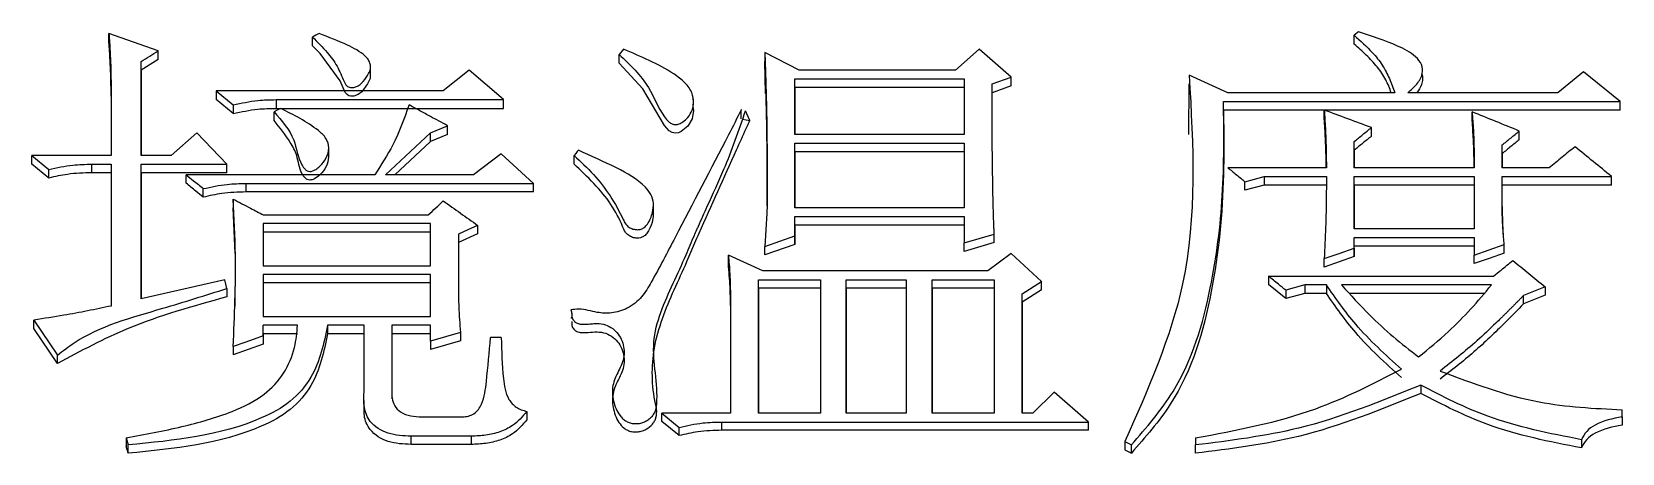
# Model space of a CAD drawing. Header units: millimetres. Extents: x 2180 to 4616, y 795 to 2518.
# Drawn here: x 2636.15 to 2644.17, y 2245.75 to 2247.88 of the extents above; entities that cross this region are included whole.
import ezdxf

# ---------------------------------------------------------------- set-up
doc = ezdxf.new("R2010")
doc.units = ezdxf.units.MM

msp = doc.modelspace()

# ---------------------------------------------------------------- linework, layer by layer
at = {"color": 7, "linetype": 'Continuous', "lineweight": 25}
for p, q in [((2636.7832, 2247.7854), (2636.5344, 2247.8732)), ((2636.5344, 2247.829), (2636.5344, 2247.8732)), ((2637.5621, 2247.8115), (2637.5621, 2247.8557)), ((2642.8409, 2247.882), (2642.8193, 2247.8645)), ((2642.8193, 2247.8202), (2642.8193, 2247.8645)), ((2636.7832, 2247.7413), (2636.6967, 2247.6886)), ((2636.6967, 2247.2574), (2636.6967, 2247.7327)), ((2636.6967, 2247.6886), (2636.6967, 2247.7327)), ((2636.7832, 2247.7413), (2636.7832, 2247.7854)), ((2639.1306, 2247.7942), (2639.109, 2247.7679)), ((2639.109, 2247.7237), (2639.109, 2247.7679)), ((2640.0176, 2247.6888), (2639.8445, 2247.7767)), ((2639.8445, 2247.7767), (2639.8445, 2247.7325)), ((2639.8486, 2247.5711), (2639.8445, 2247.7325)), ((2640.9263, 2247.7942), (2640.8073, 2247.6888)), ((2641.0885, 2247.6536), (2640.9263, 2247.7942)), ((2636.6967, 2247.6886), (2636.6967, 2247.2574)), ((2637.8541, 2247.6533), (2637.8541, 2247.6977)), ((2638.3517, 2247.6888), (2638.2219, 2247.5833)), ((2638.5248, 2247.5393), (2638.3517, 2247.6888)), ((2640.8073, 2247.6888), (2640.0176, 2247.6888)), ((2640.9912, 2247.6184), (2641.0885, 2247.6536)), ((2641.0885, 2247.6096), (2641.0885, 2247.6536)), ((2642.1811, 2247.5745), (2641.9864, 2247.6624)), ((2643.1581, 2247.7162), (2643.1581, 2247.7166)), ((2643.9767, 2247.68), (2643.8469, 2247.5745)), ((2644.1606, 2247.5305), (2643.9767, 2247.68)), ((2636.5453, 2247.6009), (2636.5453, 2247.2574)), ((2636.5453, 2247.5569), (2636.5453, 2247.6009)), ((2638.2219, 2247.5833), (2637.0753, 2247.5832)), ((2637.0753, 2247.5832), (2637.1618, 2247.5129)), ((2637.0753, 2247.5832), (2637.0753, 2247.5393)), ((2639.996, 2247.6448), (2640.8505, 2247.6448)), ((2639.996, 2247.3632), (2639.996, 2247.6448)), ((2639.996, 2247.6008), (2639.996, 2247.6448)), ((2639.996, 2247.6008), (2639.996, 2247.3632)), ((2640.8505, 2247.6008), (2639.996, 2247.6008)), ((2640.8505, 2247.6448), (2640.8505, 2247.3632)), ((2641.0885, 2247.6096), (2640.9912, 2247.5745)), ((2641.9838, 2247.3637), (2641.9864, 2247.6184)), ((2643.0248, 2247.5745), (2642.1811, 2247.5745)), ((2643.8469, 2247.5745), (2643.0897, 2247.5745)), ((2637.1618, 2247.469), (2637.0753, 2247.5393)), ((2637.1618, 2247.5129), (2637.1618, 2247.469)), ((2637.3782, 2247.5393), (2638.5248, 2247.5393)), ((2637.3782, 2247.5393), (2637.3782, 2247.4954)), ((2637.3782, 2247.4954), (2638.5248, 2247.4954)), ((2638.5248, 2247.4954), (2638.5248, 2247.5393)), ((2639.4822, 2247.539), (2639.4822, 2247.5501)), ((2639.4822, 2247.5063), (2639.4822, 2247.516)), ((2642.1594, 2247.5305), (2644.1606, 2247.5305)), ((2642.1594, 2247.4866), (2642.1594, 2247.5305)), ((2644.1606, 2247.4866), (2644.1606, 2247.5305)), ((2637.3674, 2247.4339), (2637.3674, 2247.4777)), ((2639.7321, 2247.4413), (2639.7688, 2247.4339)), ((2639.7688, 2247.4339), (2639.7472, 2247.4821)), ((2644.1606, 2247.4866), (2642.1594, 2247.4866)), ((2642.6679, 2247.4427), (2642.6679, 2247.4865)), ((2643.4143, 2247.4339), (2643.4142, 2247.4777)), ((2636.978, 2247.372), (2636.8481, 2247.2574)), ((2637.1294, 2247.2133), (2636.978, 2247.372)), ((2637.9299, 2247.1604), (2638.157, 2247.372)), ((2638.157, 2247.3283), (2637.9765, 2247.1604)), ((2638.157, 2247.372), (2638.2436, 2247.4072)), ((2638.157, 2247.3283), (2638.157, 2247.372)), ((2638.2436, 2247.3635), (2638.157, 2247.3283)), ((2638.2436, 2247.3635), (2638.2436, 2247.4072)), ((2640.8505, 2247.3632), (2639.996, 2247.3632)), ((2642.1611, 2247.3288), (2642.1611, 2247.3729)), ((2642.9058, 2247.3548), (2642.9058, 2247.3984)), ((2643.6522, 2247.3372), (2643.6522, 2247.3808)), ((2636.145, 2247.2574), (2636.2316, 2247.1868)), ((2636.5453, 2247.2574), (2636.145, 2247.2574)), ((2636.8481, 2247.2574), (2636.6967, 2247.2574)), ((2637.644, 2247.2478), (2637.644, 2247.2916)), ((2638.514, 2247.2662), (2638.3734, 2247.1604)), ((2638.6763, 2247.1163), (2638.514, 2247.2662)), ((2638.8819, 2247.214), (2638.8819, 2247.2575)), ((2639.996, 2247.3191), (2640.8505, 2247.3191)), ((2639.996, 2246.9927), (2639.996, 2247.3191)), ((2639.996, 2247.2755), (2639.996, 2247.3191)), ((2639.996, 2247.2755), (2639.996, 2246.9927)), ((2640.8505, 2247.2755), (2639.996, 2247.2755)), ((2640.8505, 2247.3191), (2640.8506, 2246.9927)), ((2642.8193, 2247.1957), (2642.8193, 2247.3279)), ((2642.8193, 2247.2844), (2642.8193, 2247.3279)), ((2642.8193, 2247.2844), (2642.8193, 2247.1957)), ((2643.5657, 2247.1957), (2643.5657, 2247.3103)), ((2643.5657, 2247.2668), (2643.5657, 2247.3103)), ((2643.5657, 2247.2668), (2643.5657, 2247.1957)), ((2636.2316, 2247.1434), (2636.145, 2247.2139)), ((2636.2316, 2247.1434), (2636.2316, 2247.1868)), ((2636.4479, 2247.2133), (2636.5453, 2247.2133)), ((2636.4479, 2247.1699), (2636.4479, 2247.2133)), ((2636.5453, 2247.1699), (2636.4479, 2247.1699)), ((2636.5453, 2247.2133), (2636.5453, 2246.4972)), ((2636.6967, 2247.2133), (2637.1294, 2247.2133)), ((2636.6967, 2246.5326), (2636.6967, 2247.2133)), ((2636.6967, 2247.1699), (2636.6967, 2247.2133)), ((2636.6967, 2247.1699), (2636.6967, 2246.5326)), ((2637.1294, 2247.1699), (2636.6967, 2247.1699)), ((2642.6787, 2247.1957), (2642.1811, 2247.1957)), ((2643.4251, 2247.1957), (2642.8193, 2247.1957)), ((2643.8037, 2247.1957), (2643.5657, 2247.1957)), ((2637.8758, 2247.1604), (2636.9239, 2247.1604)), ((2636.9239, 2247.117), (2636.9239, 2247.1604)), ((2637.0104, 2247.0465), (2637.0104, 2247.0898)), ((2637.2268, 2247.1163), (2638.6763, 2247.1163)), ((2637.2268, 2247.073), (2637.2268, 2247.1163)), ((2638.3734, 2247.1604), (2637.9299, 2247.1604)), ((2638.6763, 2247.073), (2638.6763, 2247.1163)), ((2642.2676, 2247.0818), (2642.2676, 2247.1251)), ((2642.365, 2247.1082), (2642.2676, 2247.0818)), ((2642.365, 2247.1516), (2642.6787, 2247.1516)), ((2642.365, 2247.1516), (2642.365, 2247.1082)), ((2642.6787, 2247.1082), (2642.365, 2247.1082)), ((2642.8193, 2247.1516), (2643.4251, 2247.1516)), ((2642.8193, 2246.8866), (2642.8193, 2247.1516)), ((2642.8193, 2247.1082), (2642.8193, 2247.1516)), ((2642.8193, 2247.1082), (2642.8193, 2246.8866)), ((2643.4251, 2247.1082), (2642.8193, 2247.1082)), ((2643.4251, 2247.1516), (2643.4251, 2246.8866)), ((2643.5657, 2247.1516), (2644.1174, 2247.1516)), ((2644.1174, 2247.1082), (2643.5657, 2247.1082)), ((2637.1618, 2247.0368), (2637.1619, 2246.9936)), ((2638.6763, 2247.073), (2637.2268, 2247.073)), ((2639.2827, 2246.967), (2639.2827, 2247.0105)), ((2637.1707, 2246.7619), (2637.1619, 2246.9936)), ((2637.3133, 2246.9573), (2638.1462, 2246.9573)), ((2639.8554, 2246.9662), (2639.8445, 2246.7982)), ((2640.8506, 2246.9927), (2639.996, 2246.9927)), ((2639.996, 2246.9485), (2640.8506, 2246.9485)), ((2639.996, 2246.8513), (2639.996, 2246.9485)), ((2639.996, 2246.9054), (2639.996, 2246.9485)), ((2640.8506, 2246.9485), (2640.8506, 2246.8159)), ((2637.3133, 2246.9131), (2637.3133, 2246.7009)), ((2638.157, 2246.9131), (2637.3133, 2246.9131)), ((2637.3133, 2246.9131), (2637.3133, 2246.8701)), ((2637.3133, 2246.8701), (2637.3133, 2246.7009)), ((2638.157, 2246.8701), (2637.3133, 2246.8701)), ((2638.157, 2246.7009), (2638.157, 2246.9131)), ((2638.395, 2246.8613), (2638.2977, 2246.8171)), ((2638.2977, 2246.8601), (2638.2977, 2246.5858)), ((2638.2977, 2246.8601), (2638.2977, 2246.8171)), ((2638.395, 2246.9043), (2638.395, 2246.8613)), ((2639.8445, 2246.7982), (2639.996, 2246.8513)), ((2639.996, 2246.9054), (2639.996, 2246.8083)), ((2640.8506, 2246.9054), (2639.996, 2246.9054)), ((2639.996, 2246.8083), (2639.996, 2246.8513)), ((2640.8506, 2246.8159), (2641.002, 2246.8601)), ((2641.002, 2246.8171), (2641.002, 2246.8601)), ((2643.4251, 2246.8866), (2642.8193, 2246.8866)), ((2638.2977, 2246.8171), (2638.2977, 2246.5857)), ((2639.996, 2246.8083), (2639.8445, 2246.7553)), ((2639.8445, 2246.7553), (2639.8445, 2246.7982)), ((2641.002, 2246.8171), (2640.8506, 2246.773)), ((2640.8506, 2246.773), (2640.8506, 2246.8159)), ((2642.8193, 2246.8424), (2643.4251, 2246.8424)), ((2642.8193, 2246.7894), (2642.8193, 2246.8424)), ((2642.8193, 2246.7995), (2642.8193, 2246.8424)), ((2642.8193, 2246.7465), (2642.8193, 2246.7995)), ((2643.4251, 2246.7995), (2642.8193, 2246.7995)), ((2642.8193, 2246.7894), (2642.8193, 2246.7465)), ((2643.4251, 2246.8424), (2643.4251, 2246.754)), ((2643.5765, 2246.7642), (2643.5765, 2246.8071)), ((2637.3133, 2246.7009), (2638.157, 2246.7009)), ((2639.8337, 2246.6743), (2639.6607, 2246.754)), ((2639.6607, 2246.7111), (2639.6607, 2246.754)), ((2641.0885, 2246.7628), (2640.9695, 2246.6743)), ((2641.24, 2246.6212), (2641.0885, 2246.7628)), ((2642.6679, 2246.6935), (2642.6679, 2246.7363)), ((2643.4251, 2246.7112), (2643.4251, 2246.754)), ((2637.1186, 2246.63), (2636.6967, 2246.5326)), ((2637.1294, 2246.5857), (2637.1186, 2246.63)), ((2637.3133, 2246.6566), (2637.3133, 2246.444)), ((2638.157, 2246.6566), (2637.3133, 2246.6566)), ((2637.3133, 2246.6566), (2637.3133, 2246.6139)), ((2637.3133, 2246.6139), (2637.3133, 2246.444)), ((2638.157, 2246.6139), (2637.3133, 2246.6139)), ((2638.157, 2246.444), (2638.157, 2246.6566)), ((2639.8121, 2246.6301), (2640.1258, 2246.6301)), ((2639.8121, 2245.9555), (2639.8121, 2246.6301)), ((2639.8121, 2246.5874), (2639.8121, 2246.6301)), ((2640.9695, 2246.6743), (2639.8337, 2246.6743)), ((2640.1258, 2246.6301), (2640.1258, 2245.9555)), ((2640.2556, 2246.6301), (2640.5585, 2246.6301)), ((2640.2556, 2245.9555), (2640.2556, 2246.6301)), ((2640.2556, 2246.5874), (2640.2556, 2246.6301)), ((2640.5585, 2246.6301), (2640.5585, 2245.9556)), ((2640.6883, 2246.6301), (2641.002, 2246.6301)), ((2640.6883, 2245.9556), (2640.6883, 2246.6301)), ((2640.6883, 2246.5874), (2640.6883, 2246.6301)), ((2641.002, 2246.6301), (2641.002, 2245.9556)), ((2641.1426, 2246.5592), (2641.24, 2246.6212)), ((2641.24, 2246.5785), (2641.24, 2246.6212)), ((2642.3866, 2246.6478), (2643.5224, 2246.6478)), ((2642.3866, 2246.6478), (2642.3866, 2246.6051)), ((2637.1294, 2246.5857), (2637.1294, 2246.5431)), ((2639.6715, 2246.4989), (2639.6715, 2246.5415)), ((2639.8121, 2246.5874), (2639.8121, 2245.9555)), ((2640.1258, 2246.5874), (2639.8121, 2246.5874)), ((2640.2556, 2246.5874), (2640.2556, 2245.9555)), ((2640.5585, 2246.5874), (2640.2556, 2246.5874)), ((2640.6883, 2246.5874), (2640.6883, 2245.9556)), ((2641.002, 2246.5874), (2640.6883, 2246.5874)), ((2641.24, 2246.5785), (2641.1426, 2246.5166)), ((2641.1426, 2246.5166), (2641.1426, 2246.5592)), ((2642.4732, 2246.5343), (2642.3866, 2246.6051)), ((2642.5705, 2246.6035), (2642.4732, 2246.5769)), ((2642.4732, 2246.5769), (2642.4732, 2246.5343)), ((2642.5705, 2246.5609), (2642.4732, 2246.5343)), ((2642.6787, 2246.6035), (2642.5705, 2246.6035)), ((2642.5705, 2246.6035), (2642.5705, 2246.5609)), ((2642.6787, 2246.5609), (2642.5705, 2246.5609)), ((2642.6787, 2246.6035), (2642.6787, 2246.5609)), ((2643.5116, 2246.6035), (2642.7544, 2246.6035)), ((2643.4749, 2246.5609), (2642.7945, 2246.5609)), ((2643.782, 2246.5946), (2643.6739, 2246.5504)), ((2643.782, 2246.552), (2643.6739, 2246.5078)), ((2643.6739, 2246.5078), (2643.6739, 2246.5504)), ((2643.782, 2246.5946), (2643.782, 2246.552)), ((2636.1558, 2246.4262), (2636.2746, 2246.2492)), ((2636.1558, 2246.3838), (2636.1558, 2246.4262)), ((2636.2746, 2246.207), (2636.1558, 2246.3838)), ((2637.3133, 2246.444), (2638.157, 2246.444)), ((2637.4864, 2246.3996), (2637.3133, 2246.3996)), ((2637.3133, 2246.3464), (2637.3133, 2246.3996)), ((2637.3133, 2246.3573), (2637.3133, 2246.3996)), ((2637.8217, 2246.3996), (2637.6378, 2246.3996)), ((2637.6378, 2246.3996), (2637.6378, 2246.3573)), ((2637.8217, 2246.0622), (2637.8217, 2246.3996)), ((2638.157, 2246.3996), (2637.9623, 2246.3996)), ((2637.9623, 2246.3996), (2637.9623, 2246.0711)), ((2637.9623, 2246.3996), (2637.9623, 2246.3573)), ((2638.157, 2246.3198), (2638.157, 2246.3996)), ((2637.1619, 2246.2932), (2637.1619, 2246.2509)), ((2637.3133, 2246.3573), (2637.3133, 2246.3041)), ((2637.4864, 2246.3573), (2637.3133, 2246.3573)), ((2637.3133, 2246.3464), (2637.3133, 2246.3041)), ((2637.8217, 2246.3573), (2637.6378, 2246.3573)), ((2637.9623, 2246.3573), (2637.9623, 2246.0292)), ((2638.157, 2246.3573), (2637.9623, 2246.3573)), ((2638.3085, 2246.3218), (2638.1571, 2246.2775)), ((2638.157, 2246.3198), (2638.1571, 2246.2775)), ((2638.3085, 2246.3642), (2638.3085, 2246.3218)), ((2638.514, 2246.3375), (2638.4599, 2246.3375)), ((2636.2746, 2246.207), (2636.2746, 2246.2492)), ((2641.3049, 2246.0623), (2641.1967, 2245.9556)), ((2641.478, 2245.9111), (2641.3049, 2246.0623)), ((2643.1547, 2246.0979), (2643.1547, 2246.0559)), ((2637.8201, 2246.0205), (2637.8201, 2245.9783)), ((2638.6439, 2245.9645), (2638.6439, 2245.9227)), ((2644.1715, 2245.9378), (2644.1715, 2245.9734)), ((2644.1715, 2245.9316), (2644.1715, 2245.9734)), ((2638.1138, 2245.9377), (2638.3193, 2245.9377)), ((2639.3253, 2245.9555), (2639.4119, 2245.8844)), ((2639.6715, 2245.9555), (2639.3253, 2245.9555)), ((2639.4119, 2245.8427), (2639.3253, 2245.9137)), ((2639.4119, 2245.8427), (2639.4119, 2245.8844)), ((2639.6282, 2245.9111), (2641.478, 2245.9111)), ((2639.6282, 2245.8693), (2639.6282, 2245.9111)), ((2640.1258, 2245.9555), (2639.8121, 2245.9555)), ((2640.5585, 2245.9556), (2640.2556, 2245.9555)), ((2641.002, 2245.9556), (2640.6883, 2245.9556)), ((2641.1967, 2245.9556), (2641.1426, 2245.9556)), ((2641.478, 2245.8693), (2641.478, 2245.9111)), ((2644.1715, 2245.9378), (2644.1715, 2245.896)), ((2636.621, 2245.8309), (2636.6318, 2245.7953)), ((2636.621, 2245.8309), (2636.621, 2245.7893)), ((2638.3626, 2245.8399), (2638.0597, 2245.8399)), ((2638.0597, 2245.7982), (2638.0597, 2245.8399)), ((2638.3626, 2245.8399), (2638.3626, 2245.7982)), ((2641.478, 2245.8693), (2639.6282, 2245.8693)), ((2641.6618, 2245.8132), (2641.6943, 2245.7954)), ((2641.6618, 2245.8132), (2641.6618, 2245.7716)), ((2642.0188, 2245.8311), (2642.0188, 2245.7954)), ((2643.966, 2245.8221), (2643.966, 2245.7805)), ((2636.6318, 2245.7537), (2636.6318, 2245.7953)), ((2638.3626, 2245.7982), (2638.0597, 2245.7982)), ((2641.6619, 2245.7716), (2641.6943, 2245.7538)), ((2641.6943, 2245.7538), (2641.6943, 2245.7954)), ((2642.0188, 2245.7538), (2642.0188, 2245.7954))]:
    msp.add_line(p, q, dxfattribs=at)
at = {"color": 7, "linetype": 'Continuous', "lineweight": 25, "flags": 128}
for points in [[(2637.5945, 2247.8732), (2637.5783, 2247.8645), (2637.5621, 2247.8557)], [(2637.8529, 2247.6534), (2637.8526, 2247.6456), (2637.8396, 2247.6188), (2637.8099, 2247.5791), (2637.7922, 2247.5655), (2637.7705, 2247.5577), (2637.7557, 2247.5567), (2637.745, 2247.559), (2637.7358, 2247.5646), (2637.7267, 2247.5758), (2637.7014, 2247.6337), (2637.6003, 2247.7731), (2637.5621, 2247.8115), (2637.5621, 2247.8115)], [(2639.4806, 2247.5049), (2639.4841, 2247.4839), (2639.4774, 2247.443), (2639.4552, 2247.4055), (2639.4228, 2247.3783), (2639.4082, 2247.372), (2639.3934, 2247.3699), (2639.377, 2247.3735), (2639.3618, 2247.3824), (2639.3375, 2247.4091), (2639.2284, 2247.5942), (2639.109, 2247.7237), (2639.109, 2247.7237)], [(2637.3998, 2247.4953), (2637.3836, 2247.4865), (2637.3674, 2247.4777)], [(2639.7255, 2247.4427), (2639.7255, 2247.4624), (2639.7255, 2247.4744), (2639.7255, 2247.4865)], [(2636.145, 2247.2139), (2636.145, 2247.2248), (2636.145, 2247.2356), (2636.145, 2247.2465), (2636.145, 2247.2574)], [(2638.9035, 2247.2839), (2638.898, 2247.2772), (2638.8899, 2247.2673), (2638.8818, 2247.2575)], [(2637.1294, 2247.1699), (2637.1294, 2247.1808), (2637.1294, 2247.1971), (2637.1294, 2247.2133)], [(2642.2676, 2247.1251), (2642.3163, 2247.1383), (2642.365, 2247.1516)], [(2644.1174, 2247.1082), (2644.1174, 2247.1299), (2644.1174, 2247.1516)], [(2638.395, 2246.9043), (2638.3463, 2246.8822), (2638.2977, 2246.8601)], [(2642.6679, 2246.7363), (2642.7436, 2246.7628), (2642.8193, 2246.7894)], [(2643.4251, 2246.754), (2643.5008, 2246.7805), (2643.5765, 2246.8071)], [(2642.8193, 2246.7465), (2642.7436, 2246.72), (2642.6679, 2246.6935)], [(2643.5765, 2246.7642), (2643.5008, 2246.7377), (2643.4251, 2246.7112)], [(2637.3133, 2246.3464), (2637.2667, 2246.33), (2637.2201, 2246.3136), (2637.1619, 2246.2932)], [(2637.3133, 2246.3041), (2637.2376, 2246.2775), (2637.1619, 2246.2509)], [(2638.3085, 2246.3642), (2638.2328, 2246.342), (2638.157, 2246.3198)], [(2639.3253, 2245.9137), (2639.3253, 2245.9242), (2639.3253, 2245.9346), (2639.3253, 2245.9451), (2639.3253, 2245.9555)]]:
    msp.add_lwpolyline(points, dxfattribs=at)
at = {"color": 7, "linetype": 'Continuous', "lineweight": 25}
for points, knots in [([(2636.5344, 2247.8732), (2636.5365, 2247.8428), (2636.5407, 2247.7823), (2636.544, 2247.6915), (2636.5448, 2247.6311), (2636.5453, 2247.6009)], [0, 0, 0, 0, 0.33558, 0.667724, 1, 1, 1, 1]), ([(2636.5453, 2247.5569), (2636.5449, 2247.5874), (2636.5443, 2247.6481), (2636.5404, 2247.7388), (2636.5364, 2247.7989), (2636.5344, 2247.829)], [0, 0, 0, 0, 0.335994, 0.667926, 1, 1, 1, 1]), ([(2637.5621, 2247.8557), (2637.5872, 2247.8303), (2637.6327, 2247.7841), (2637.6893, 2247.7095), (2637.7107, 2247.6517), (2637.7275, 2247.6173), (2637.7364, 2247.6067), (2637.7484, 2247.6011), (2637.7626, 2247.5998), (2637.7796, 2247.6031), (2637.8001, 2247.6127), (2637.8229, 2247.6363), (2637.8421, 2247.6641), (2637.8557, 2247.6942), (2637.854, 2247.7184), (2637.8446, 2247.7413), (2637.8099, 2247.7785), (2637.7242, 2247.824), (2637.643, 2247.8548), (2637.5945, 2247.8732)], [0, 0, 0, 0, 0.133739, 0.243051, 0.352533, 0.371712, 0.391103, 0.40333, 0.418292, 0.440552, 0.463875, 0.498841, 0.561321, 0.592898, 0.624761, 0.654015, 0.68757, 0.813379, 1, 1, 1, 1]), ([(2642.8193, 2247.8645), (2642.8506, 2247.8359), (2642.902, 2247.7891), (2642.9634, 2247.7159), (2642.9974, 2247.6459), (2643.0157, 2247.5982), (2643.0248, 2247.5745)], [0, 0, 0, 0, 0.3455083, 0.5661755, 0.7836827, 1, 1, 1, 1]), ([(2643.0061, 2247.5745), (2642.9977, 2247.5964), (2642.98, 2247.6424), (2642.9368, 2247.7066), (2642.8801, 2247.7648), (2642.8396, 2247.8017), (2642.8193, 2247.8202)], [0, 0, 0, 0, 0.230715, 0.483743, 0.741016, 1, 1, 1, 1]), ([(2643.0897, 2247.5745), (2643.1056, 2247.5884), (2643.1368, 2247.6157), (2643.167, 2247.6653), (2643.1628, 2247.7184), (2643.1182, 2247.7707), (2643.0084, 2247.8275), (2642.9075, 2247.8604), (2642.8409, 2247.882)], [0, 0, 0, 0, 0.119334, 0.235111, 0.326467, 0.420991, 0.617683, 1, 1, 1, 1]), ([(2636.6967, 2247.7327), (2636.7111, 2247.7415), (2636.74, 2247.7591), (2636.7688, 2247.7766), (2636.7832, 2247.7854)], [0, 0, 0, 0, 0.499999, 1, 1, 1, 1]), ([(2639.109, 2247.7679), (2639.164, 2247.7152), (2639.2614, 2247.6221), (2639.3081, 2247.4882), (2639.3557, 2247.4292), (2639.3761, 2247.4165), (2639.3942, 2247.4121), (2639.4134, 2247.4164), (2639.4348, 2247.4286), (2639.4591, 2247.4511), (2639.4801, 2247.4856), (2639.4862, 2247.5282), (2639.4786, 2247.5779), (2639.4425, 2247.6283), (2639.329, 2247.7105), (2639.2185, 2247.7571), (2639.1306, 2247.7942)], [0, 0, 0, 0, 0.207454, 0.367231, 0.400729, 0.416588, 0.431291, 0.448091, 0.466661, 0.497247, 0.538505, 0.578637, 0.620092, 0.68235, 0.74713, 1, 1, 1, 1]), ([(2639.8445, 2247.7767), (2639.8447, 2247.7724), (2639.8449, 2247.766), (2639.8453, 2247.7553), (2639.8456, 2247.7446), (2639.8461, 2247.7318), (2639.8465, 2247.7189), (2639.8469, 2247.7061), (2639.8473, 2247.6933), (2639.8479, 2247.6761), (2639.8486, 2247.6547), (2639.8494, 2247.6291), (2639.8502, 2247.6034), (2639.8516, 2247.552), (2639.8531, 2247.492), (2639.8541, 2247.432), (2639.8545, 2247.402), (2639.8548, 2247.3805), (2639.855, 2247.3591), (2639.8553, 2247.3333), (2639.8555, 2247.3076), (2639.8556, 2247.2818), (2639.8557, 2247.2561), (2639.8558, 2247.2303), (2639.8559, 2247.2046), (2639.8559, 2247.1788), (2639.8559, 2247.1573), (2639.8559, 2247.1401), (2639.8558, 2247.1272), (2639.8558, 2247.1143), (2639.8558, 2247.1014), (2639.8558, 2247.0886), (2639.8557, 2247.0757), (2639.8557, 2247.0628), (2639.8557, 2247.0499), (2639.8556, 2247.037), (2639.8556, 2247.0241), (2639.8555, 2247.0133), (2639.8555, 2247.0047), (2639.8555, 2246.9983), (2639.8555, 2246.9918), (2639.8554, 2246.9854), (2639.8554, 2246.98), (2639.8554, 2246.9736), (2639.8554, 2246.9693), (2639.8554, 2246.9662)], [0, 0, 0, 0, 0.015876, 0.023814, 0.03969, 0.055566, 0.071442, 0.087319, 0.103195, 0.119071, 0.150823, 0.182575, 0.214327, 0.246079, 0.373089, 0.436594, 0.468346, 0.484222, 0.515974, 0.547726, 0.579478, 0.611231, 0.642983, 0.674735, 0.706487, 0.738239, 0.769992, 0.785868, 0.801744, 0.81762, 0.833496, 0.849372, 0.865248, 0.881124, 0.897, 0.912876, 0.928753, 0.944629, 0.952567, 0.960505, 0.968443, 0.976381, 0.984319, 0.988288, 1, 1, 1, 1]), ([(2641.9864, 2247.6624), (2642.0062, 2247.3067), (2642.0417, 2246.6702), (2641.7781, 2246.0755), (2641.6618, 2245.8132)], [0, 0, 0, 0, 0.558854, 1, 1, 1, 1]), ([(2643.158, 2247.6722), (2643.1581, 2247.6721), (2643.1637, 2247.6633), (2643.1657, 2247.6429), (2643.1593, 2247.6087), (2643.1443, 2247.5877), (2643.1349, 2247.5745)], [0, 0, 0, 0, 0.004948, 0.290828, 0.556079, 1, 1, 1, 1]), ([(2639.8486, 2247.5983), (2639.8486, 2247.5983), (2639.8486, 2247.5983), (2639.8486, 2247.5953), (2639.8505, 2247.5139), (2639.8541, 2247.3556), (2639.8552, 2247.1852), (2639.8554, 2247.0898), (2639.8554, 2247.0257), (2639.8554, 2247.0027), (2639.8555, 2247.0001), (2639.8555, 2246.9987)], [0, 0, 0, 0, 0.001371, 0.007493, 0.026011, 0.457333, 0.67247, 0.82057, 0.918915, 0.95847, 1, 1, 1, 1]), ([(2641.002, 2246.8601), (2641.0019, 2246.8642), (2641.0014, 2246.8765), (2641.0007, 2246.897), (2640.9998, 2246.9217), (2640.999, 2246.9422), (2640.9985, 2246.9586), (2640.9981, 2246.9709), (2640.9978, 2246.9832), (2640.9974, 2246.9955), (2640.9971, 2247.0078), (2640.9968, 2247.0201), (2640.9965, 2247.0324), (2640.996, 2247.0571), (2640.9943, 2247.1432), (2640.9928, 2247.2415), (2640.9923, 2247.3275), (2640.9922, 2247.3521), (2640.9921, 2247.3643), (2640.992, 2247.3766), (2640.992, 2247.3889), (2640.9919, 2247.4012), (2640.9918, 2247.4135), (2640.9918, 2247.4257), (2640.9917, 2247.438), (2640.9917, 2247.4503), (2640.9916, 2247.4625), (2640.9916, 2247.4748), (2640.9915, 2247.4871), (2640.9915, 2247.4994), (2640.9915, 2247.5096), (2640.9915, 2247.5178), (2640.9914, 2247.5239), (2640.9914, 2247.53), (2640.9914, 2247.5362), (2640.9914, 2247.5423), (2640.9914, 2247.5484), (2640.9913, 2247.5545), (2640.9913, 2247.5607), (2640.9913, 2247.5668), (2640.9913, 2247.5729), (2640.9913, 2247.5791), (2640.9913, 2247.5852), (2640.9912, 2247.5913), (2640.9912, 2247.5975), (2640.9912, 2247.6036), (2640.9912, 2247.6106), (2640.9912, 2247.6155), (2640.9912, 2247.6184)], [0, 0, 0, 0, 0.016204, 0.048613, 0.081022, 0.11343, 0.129634, 0.145839, 0.162043, 0.178247, 0.194452, 0.210656, 0.22686, 0.243065, 0.307882, 0.567153, 0.631971, 0.648175, 0.664379, 0.680583, 0.696788, 0.712992, 0.729196, 0.745401, 0.761605, 0.777809, 0.794014, 0.810218, 0.826422, 0.842626, 0.858831, 0.866933, 0.875035, 0.883137, 0.891239, 0.899342, 0.907444, 0.915546, 0.923648, 0.93175, 0.939852, 0.947954, 0.956057, 0.964159, 0.972261, 0.980363, 0.988465, 1, 1, 1, 1]), ([(2637.1618, 2247.5129), (2637.2029, 2247.5218), (2637.2741, 2247.5373), (2637.3472, 2247.5387), (2637.3782, 2247.5393)], [0, 0, 0, 0, 0.576873, 1, 1, 1, 1]), ([(2637.1618, 2247.469), (2637.2029, 2247.478), (2637.2741, 2247.4935), (2637.3472, 2247.4948), (2637.3782, 2247.4954)], [0, 0, 0, 0, 0.576909, 1, 1, 1, 1]), ([(2637.3674, 2247.4777), (2637.4069, 2247.4326), (2637.4768, 2247.3526), (2637.4873, 2247.2405), (2637.5193, 2247.1905), (2637.5343, 2247.1796), (2637.5483, 2247.1755), (2637.5636, 2247.1787), (2637.5813, 2247.188), (2637.6068, 2247.2086), (2637.6332, 2247.2444), (2637.6495, 2247.2945), (2637.6333, 2247.3466), (2637.5507, 2247.4201), (2637.4667, 2247.4619), (2637.3998, 2247.4953)], [0, 0, 0, 0, 0.206756, 0.36622, 0.399315, 0.414903, 0.42938, 0.446247, 0.465285, 0.496864, 0.558757, 0.621691, 0.682799, 0.747419, 1, 1, 1, 1]), ([(2638.0488, 2247.5129), (2638.0243, 2247.4444), (2637.9802, 2247.3214), (2637.9078, 2247.2098), (2637.8758, 2247.1604)], [0, 0, 0, 0, 0.557248, 1, 1, 1, 1]), ([(2638.2436, 2247.4072), (2638.2148, 2247.4229), (2638.1679, 2247.4483), (2638.103, 2247.4835), (2638.0669, 2247.5031), (2638.0488, 2247.5129)], [0, 0, 0, 0, 0.444073, 0.722036, 1, 1, 1, 1]), ([(2639.7273, 2247.4901), (2639.7051, 2247.447), (2639.5937, 2247.2319), (2639.442, 2246.9404), (2639.2998, 2246.6666), (2639.227, 2246.5404), (2639.1568, 2246.4834), (2639.075, 2246.4581), (2638.9908, 2246.4629), (2638.9241, 2246.4853), (2638.8791, 2246.4794), (2638.8655, 2246.4776)], [0, 0, 0, 0, 0.102062, 0.510275, 0.689515, 0.750609, 0.812535, 0.866745, 0.912849, 0.973626, 1, 1, 1, 1]), ([(2641.6943, 2245.7954), (2641.7699, 2245.8828), (2641.9712, 2246.116), (2642.1013, 2246.5635), (2642.1644, 2247.0574), (2642.161, 2247.3721), (2642.1594, 2247.5305)], [0, 0, 0, 0, 0.180534, 0.481185, 0.738841, 1, 1, 1, 1]), ([(2637.6432, 2247.2484), (2637.6402, 2247.2325), (2637.6341, 2247.1998), (2637.6051, 2247.1634), (2637.5785, 2247.1423), (2637.56, 2247.1344), (2637.5471, 2247.1325), (2637.5343, 2247.1362), (2637.5193, 2247.1471), (2637.4936, 2247.1859), (2637.4896, 2247.252), (2637.441, 2247.3425), (2637.3962, 2247.3981), (2637.3674, 2247.4339)], [0, 0, 0, 0, 0.095128, 0.195269, 0.259874, 0.283272, 0.304509, 0.327952, 0.353183, 0.406729, 0.590525, 0.736094, 1, 1, 1, 1]), ([(2638.871, 2246.4192), (2638.8704, 2246.4124), (2638.8692, 2246.3988), (2638.8773, 2246.3831), (2638.8868, 2246.3734), (2638.8996, 2246.3661), (2638.9412, 2246.3584), (2638.9939, 2246.3718), (2639.0529, 2246.3576), (2639.0888, 2246.3334), (2639.1152, 2246.3003), (2639.1306, 2246.262), (2639.1367, 2246.2214), (2639.1297, 2246.1679), (2639.0943, 2246.1107), (2639.0696, 2246.0343), (2639.0804, 2245.9674), (2639.101, 2245.9179), (2639.1216, 2245.8904), (2639.1427, 2245.8737), (2639.162, 2245.8649), (2639.1832, 2245.8608), (2639.2051, 2245.8614), (2639.2264, 2245.8657), (2639.2528, 2245.8766), (2639.2742, 2245.8947), (2639.2889, 2245.9167), (2639.2984, 2245.9415), (2639.3, 2245.9712), (2639.2737, 2246.0857), (2639.2688, 2246.2974), (2639.3645, 2246.5328), (2639.4448, 2246.7052), (2639.4847, 2246.8012), (2639.567, 2246.9896), (2639.655, 2247.1818), (2639.7385, 2247.3671), (2639.7603, 2247.4153), (2639.7662, 2247.4283), (2639.768, 2247.4322), (2639.7686, 2247.4334), (2639.7688, 2247.4339)], [0, 0, 0, 0, 0.008085, 0.016221, 0.019867, 0.023654, 0.032469, 0.065042, 0.081049, 0.097297, 0.112813, 0.129538, 0.145843, 0.161707, 0.193334, 0.223699, 0.255644, 0.272362, 0.286987, 0.295007, 0.302602, 0.310243, 0.318391, 0.32629, 0.333943, 0.349774, 0.357157, 0.364655, 0.381079, 0.392053, 0.505047, 0.628846, 0.690714, 0.73105, 0.752554, 0.935292, 0.9824, 0.994888, 0.998366, 0.999414, 1, 1, 1, 1]), ([(2638.871, 2246.4616), (2638.8704, 2246.4554), (2638.8692, 2246.4427), (2638.8761, 2246.4279), (2638.8843, 2246.418), (2638.8955, 2246.4102), (2638.9197, 2246.4036), (2638.9503, 2246.4058), (2638.9782, 2246.408), (2639.0066, 2246.4095), (2639.0405, 2246.4043), (2639.0777, 2246.3849), (2639.1066, 2246.3557), (2639.1252, 2246.3203), (2639.1352, 2246.2817), (2639.1356, 2246.2292), (2639.1059, 2246.1691), (2639.0711, 2246.0964), (2639.0773, 2246.0159), (2639.0999, 2245.9584), (2639.1276, 2245.927), (2639.145, 2245.9144), (2639.1645, 2245.9061), (2639.1857, 2245.9026), (2639.2074, 2245.903), (2639.2285, 2245.9078), (2639.2483, 2245.9171), (2639.2659, 2245.9298), (2639.2805, 2245.945), (2639.295, 2245.9684), (2639.3114, 2246.0938), (2639.2463, 2246.3161), (2639.3609, 2246.5653), (2639.4407, 2246.7398), (2639.479, 2246.8309), (2639.4998, 2246.879), (2639.5214, 2246.9282), (2639.5668, 2247.0298), (2639.6566, 2247.2203), (2639.713, 2247.3833), (2639.7472, 2247.4821)], [0, 0, 0, 0, 0.0074279, 0.0151088, 0.018668, 0.0222618, 0.0303146, 0.0455372, 0.055335, 0.060934, 0.0765041, 0.0919131, 0.1068343, 0.1230066, 0.1386606, 0.1541664, 0.1852101, 0.2165399, 0.2480608, 0.27952, 0.2881035, 0.2959962, 0.3035999, 0.3113608, 0.3192842, 0.3270087, 0.3349183, 0.3433715, 0.3513163, 0.3590478, 0.3751738, 0.500216, 0.6249565, 0.6874438, 0.7294723, 0.7423687, 0.7498533, 0.7933768, 0.8747081, 1, 1, 1, 1]), ([(2642.1594, 2247.4866), (2642.1606, 2247.378), (2642.1641, 2247.0722), (2642.1171, 2246.5698), (2641.9727, 2246.0716), (2641.7644, 2245.8338), (2641.6943, 2245.7538)], [0, 0, 0, 0, 0.179534, 0.505448, 0.833516, 1, 1, 1, 1]), ([(2642.6679, 2247.4865), (2642.6698, 2247.4557), (2642.674, 2247.392), (2642.6773, 2247.295), (2642.6782, 2247.2288), (2642.6787, 2247.1957)], [0, 0, 0, 0, 0.317979, 0.65893, 1, 1, 1, 1]), ([(2642.9058, 2247.3984), (2642.8662, 2247.4131), (2642.7868, 2247.4425), (2642.7075, 2247.4718), (2642.6679, 2247.4865)], [0, 0, 0, 0, 0.499999, 1, 1, 1, 1]), ([(2642.6779, 2247.1957), (2642.6777, 2247.2124), (2642.6769, 2247.262), (2642.6742, 2247.3443), (2642.67, 2247.4099), (2642.6679, 2247.4427)], [0, 0, 0, 0, 0.202528, 0.601166, 1, 1, 1, 1]), ([(2643.4142, 2247.4777), (2643.4165, 2247.4469), (2643.4212, 2247.3846), (2643.424, 2247.2906), (2643.4247, 2247.2273), (2643.4251, 2247.1957)], [0, 0, 0, 0, 0.328217, 0.664033, 1, 1, 1, 1]), ([(2643.6522, 2247.3808), (2643.6126, 2247.397), (2643.5332, 2247.4293), (2643.4539, 2247.4615), (2643.4142, 2247.4777)], [0, 0, 0, 0, 0.499999, 1, 1, 1, 1]), ([(2643.4245, 2247.1957), (2643.4243, 2247.2121), (2643.4237, 2247.2601), (2643.4212, 2247.3396), (2643.4166, 2247.4024), (2643.4143, 2247.4339)], [0, 0, 0, 0, 0.2065, 0.603092, 1, 1, 1, 1]), ([(2642.8193, 2247.3279), (2642.8337, 2247.3397), (2642.8626, 2247.3632), (2642.8914, 2247.3867), (2642.9058, 2247.3984)], [0, 0, 0, 0, 0.500001, 1, 1, 1, 1]), ([(2642.9058, 2247.3548), (2642.8914, 2247.343), (2642.8626, 2247.3196), (2642.8337, 2247.2961), (2642.8193, 2247.2844)], [0, 0, 0, 0, 0.499998, 1, 1, 1, 1]), ([(2643.5657, 2247.3103), (2643.5801, 2247.3221), (2643.609, 2247.3456), (2643.6378, 2247.3691), (2643.6522, 2247.3808)], [0, 0, 0, 0, 0.500001, 1, 1, 1, 1]), ([(2643.6522, 2247.3372), (2643.6378, 2247.3254), (2643.609, 2247.302), (2643.5801, 2247.2785), (2643.5657, 2247.2668)], [0, 0, 0, 0, 0.499998, 1, 1, 1, 1]), ([(2638.8819, 2247.2575), (2638.9154, 2247.2262), (2639.0168, 2247.1316), (2639.0962, 2247.0086), (2639.1399, 2246.912), (2639.1573, 2246.8948), (2639.1786, 2246.8849), (2639.2005, 2246.8815), (2639.2206, 2246.8845), (2639.2383, 2246.8942), (2639.2615, 2246.9215), (2639.278, 2246.9638), (2639.2858, 2247.016), (2639.2722, 2247.0618), (2639.2162, 2247.1311), (2639.0856, 2247.2022), (2638.9679, 2247.255), (2638.9035, 2247.2839)], [0, 0, 0, 0, 0.118686, 0.359193, 0.382947, 0.402076, 0.42122, 0.441112, 0.455767, 0.470498, 0.490907, 0.5484, 0.590659, 0.633123, 0.67426, 0.821854, 1, 1, 1, 1]), ([(2643.9335, 2247.3015), (2643.9118, 2247.2839), (2643.8686, 2247.2486), (2643.8253, 2247.2133), (2643.8037, 2247.1957)], [0, 0, 0, 0, 0.500001, 1, 1, 1, 1]), ([(2644.1174, 2247.1516), (2644.0867, 2247.1766), (2644.0254, 2247.2266), (2643.9641, 2247.2765), (2643.9335, 2247.3015)], [0, 0, 0, 0, 0.5, 1, 1, 1, 1]), ([(2636.2316, 2247.1868), (2636.2713, 2247.1956), (2636.3425, 2247.2113), (2636.4156, 2247.2127), (2636.4479, 2247.2133)], [0, 0, 0, 0, 0.558835, 1, 1, 1, 1]), ([(2636.4479, 2247.1699), (2636.4068, 2247.1688), (2636.3336, 2247.1669), (2636.2627, 2247.1506), (2636.2316, 2247.1434)], [0, 0, 0, 0, 0.561085, 1, 1, 1, 1]), ([(2639.2813, 2246.9672), (2639.281, 2246.9549), (2639.2802, 2246.9257), (2639.2653, 2246.8901), (2639.2489, 2246.8624), (2639.2336, 2246.8478), (2639.2169, 2246.8406), (2639.1976, 2246.8387), (2639.1763, 2246.8426), (2639.155, 2246.8532), (2639.1373, 2246.8727), (2639.115, 2246.9281), (2639.0707, 2247.0148), (2638.9829, 2247.1179), (2638.9157, 2247.1818), (2638.8819, 2247.214)], [0, 0, 0, 0, 0.057101, 0.13521, 0.173824, 0.203318, 0.226795, 0.250194, 0.283282, 0.316665, 0.350268, 0.398201, 0.589427, 0.793058, 1, 1, 1, 1]), ([(2642.1811, 2247.1957), (2642.1955, 2247.1839), (2642.2243, 2247.1604), (2642.2532, 2247.1369), (2642.2676, 2247.1251)], [0, 0, 0, 0, 0.499999, 1, 1, 1, 1]), ([(2636.9239, 2247.1604), (2636.9362, 2247.1503), (2636.9568, 2247.1335), (2636.9857, 2247.11), (2637.0022, 2247.0965), (2637.0104, 2247.0898)], [0, 0, 0, 0, 0.428346, 0.714167, 1, 1, 1, 1]), ([(2637.0104, 2247.0465), (2636.9979, 2247.0567), (2636.9773, 2247.0735), (2636.9484, 2247.097), (2636.932, 2247.1104), (2636.9239, 2247.117)], [0, 0, 0, 0, 0.432886, 0.7164419, 1, 1, 1, 1]), ([(2637.0104, 2247.0898), (2637.0502, 2247.0986), (2637.1213, 2247.1143), (2637.1945, 2247.1156), (2637.2268, 2247.1163)], [0, 0, 0, 0, 0.558839, 1, 1, 1, 1]), ([(2642.6787, 2247.1516), (2642.6785, 2247.1184), (2642.6782, 2247.0327), (2642.6754, 2246.8943), (2642.6704, 2246.789), (2642.6679, 2246.7363)], [0, 0, 0, 0, 0.2395488, 0.6196988, 1, 1, 1, 1]), ([(2643.5765, 2246.8071), (2643.5741, 2246.8323), (2643.5711, 2246.8637), (2643.569, 2246.8984), (2643.5683, 2246.9111), (2643.5678, 2246.9205), (2643.5674, 2246.93), (2643.567, 2246.9395), (2643.5666, 2246.9521), (2643.5662, 2246.9647), (2643.5659, 2246.9773), (2643.5657, 2246.9868), (2643.5655, 2246.9963), (2643.5654, 2247.0057), (2643.5653, 2247.0152), (2643.5652, 2247.0278), (2643.5651, 2247.0405), (2643.5651, 2247.0531), (2643.5651, 2247.0625), (2643.5651, 2247.072), (2643.5651, 2247.0815), (2643.5652, 2247.0909), (2643.5652, 2247.1004), (2643.5653, 2247.1083), (2643.5654, 2247.1162), (2643.5654, 2247.1225), (2643.5655, 2247.1288), (2643.5655, 2247.1335), (2643.5656, 2247.1382), (2643.5656, 2247.1443), (2643.5657, 2247.1487), (2643.5657, 2247.1516)], [0, 0, 0, 0, 0.2197284, 0.2746588, 0.3021238, 0.3295888, 0.3570537, 0.3845187, 0.4119837, 0.4669139, 0.4943788, 0.5218438, 0.5493087, 0.5767736, 0.6042386, 0.6317035, 0.6866335, 0.7140984, 0.7415633, 0.7690282, 0.7964931, 0.8239581, 0.851423, 0.8788879, 0.8926203, 0.9200852, 0.9338177, 0.9475502, 0.9612826, 0.9750151, 1, 1, 1, 1]), ([(2643.5659, 2247.0806), (2643.5659, 2247.0809), (2643.5658, 2247.0829), (2643.5658, 2247.0868), (2643.5658, 2247.0961), (2643.5657, 2247.1045), (2643.5657, 2247.1201), (2643.5657, 2247.1298), (2643.5657, 2247.1356)], [0, 0, 0, 0, 0.017551, 0.111249, 0.196743, 0.493071, 0.696882, 1, 1, 1, 1]), ([(2637.2268, 2247.073), (2637.1857, 2247.0719), (2637.1124, 2247.07), (2637.0415, 2247.0537), (2637.0104, 2247.0465)], [0, 0, 0, 0, 0.561089, 1, 1, 1, 1]), ([(2637.1619, 2246.2932), (2637.165, 2246.3701), (2637.1713, 2246.524), (2637.175, 2246.7721), (2637.1665, 2246.9428), (2637.1618, 2247.0368)], [0, 0, 0, 0, 0.309877, 0.619791, 1, 1, 1, 1]), ([(2637.1618, 2247.0368), (2637.1764, 2247.0292), (2637.2055, 2247.0139), (2637.256, 2246.9874), (2637.2919, 2246.9685), (2637.3133, 2246.9573)], [0, 0, 0, 0, 0.288217, 0.576435, 1, 1, 1, 1]), ([(2638.1462, 2246.9573), (2638.1588, 2246.9691), (2638.1841, 2246.9927), (2638.2093, 2247.0162), (2638.2219, 2247.028)], [0, 0, 0, 0, 0.499999, 1, 1, 1, 1]), ([(2638.2219, 2247.028), (2638.2508, 2247.0074), (2638.2941, 2246.9765), (2638.3518, 2246.9352), (2638.3806, 2246.9146), (2638.395, 2246.9043)], [0, 0, 0, 0, 0.5, 0.75, 1, 1, 1, 1]), ([(2643.5731, 2246.8436), (2643.5731, 2246.8436), (2643.5731, 2246.8436), (2643.5731, 2246.8444), (2643.5711, 2246.8774), (2643.5668, 2246.9629), (2643.5662, 2247.0268), (2643.5659, 2247.0645), (2643.5659, 2247.0768), (2643.5659, 2247.0806)], [0, 0, 0, 0, 0.004122, 0.010144, 0.023857, 0.559001, 0.866591, 0.95816, 1, 1, 1, 1]), ([(2637.171, 2246.7636), (2637.1711, 2246.7219), (2637.1711, 2246.6346), (2637.1701, 2246.5439), (2637.1695, 2246.4965)], [0, 0, 0, 0, 0.476993, 1, 1, 1, 1]), ([(2639.6607, 2246.754), (2639.6633, 2246.7226), (2639.6675, 2246.6716), (2639.6701, 2246.6007), (2639.671, 2246.5612), (2639.6715, 2246.5415)], [0, 0, 0, 0, 0.443386, 0.721661, 1, 1, 1, 1]), ([(2639.6715, 2246.4989), (2639.6709, 2246.5304), (2639.67, 2246.5815), (2639.6653, 2246.6522), (2639.6622, 2246.6915), (2639.6607, 2246.7111)], [0, 0, 0, 0, 0.443946, 0.721943, 1, 1, 1, 1]), ([(2643.5224, 2246.6478), (2643.5349, 2246.658), (2643.5574, 2246.6764), (2643.5898, 2246.7029), (2643.6098, 2246.7193), (2643.6198, 2246.7274)], [0, 0, 0, 0, 0.384576, 0.692287, 1, 1, 1, 1]), ([(2643.6198, 2246.7274), (2643.6468, 2246.7053), (2643.7009, 2246.6611), (2643.755, 2246.6168), (2643.782, 2246.5946)], [0, 0, 0, 0, 0.499999, 1, 1, 1, 1]), ([(2642.4732, 2246.5769), (2642.4608, 2246.587), (2642.4402, 2246.6039), (2642.4113, 2246.6275), (2642.3949, 2246.641), (2642.3866, 2246.6478)], [0, 0, 0, 0, 0.428361, 0.714181, 1, 1, 1, 1]), ([(2636.2746, 2246.2492), (2636.3022, 2246.2707), (2636.4534, 2246.3883), (2636.7632, 2246.4694), (2637.0224, 2246.5517), (2637.1294, 2246.5857)], [0, 0, 0, 0, 0.116288, 0.635254, 1, 1, 1, 1]), ([(2637.1294, 2246.5431), (2636.9601, 2246.4965), (2636.6607, 2246.4139), (2636.3916, 2246.2697), (2636.2746, 2246.207)], [0, 0, 0, 0, 0.5652512, 1, 1, 1, 1]), ([(2638.2977, 2246.5858), (2638.2982, 2246.555), (2638.2992, 2246.5027), (2638.303, 2246.4288), (2638.3067, 2246.3857), (2638.3085, 2246.3642)], [0, 0, 0, 0, 0.415687, 0.707752, 1, 1, 1, 1]), ([(2639.6715, 2246.5415), (2639.6715, 2246.444), (2639.6715, 2246.2489), (2639.6715, 2246.0533), (2639.6715, 2245.9555)], [0, 0, 0, 0, 0.499996, 1, 1, 1, 1]), ([(2641.1426, 2245.9556), (2641.1426, 2246.0446), (2641.1426, 2246.2462), (2641.1426, 2246.4471), (2641.1426, 2246.5592)], [0, 0, 0, 0, 0.44202, 1, 1, 1, 1]), ([(2643.0572, 2246.1779), (2642.9766, 2246.251), (2642.8334, 2246.3808), (2642.7257, 2246.5358), (2642.6787, 2246.6035)], [0, 0, 0, 0, 0.56329, 1, 1, 1, 1]), ([(2643.0572, 2246.1358), (2642.9766, 2246.2088), (2642.8334, 2246.3385), (2642.7258, 2246.4933), (2642.6787, 2246.5609)], [0, 0, 0, 0, 0.563337, 1, 1, 1, 1]), ([(2642.7544, 2246.6035), (2642.801, 2246.5525), (2642.8836, 2246.4619), (2643.014, 2246.3405), (2643.1005, 2246.2735), (2643.1438, 2246.2399)], [0, 0, 0, 0, 0.391375, 0.694883, 1, 1, 1, 1]), ([(2643.1438, 2246.2399), (2643.195, 2246.2817), (2643.288, 2246.3578), (2643.4091, 2246.4812), (2643.4774, 2246.5626), (2643.5116, 2246.6035)], [0, 0, 0, 0, 0.378477, 0.688442, 1, 1, 1, 1]), ([(2643.6739, 2246.5504), (2643.67, 2246.5465), (2643.6643, 2246.5406), (2643.6566, 2246.5328), (2643.6509, 2246.527), (2643.6451, 2246.5212), (2643.6394, 2246.5153), (2643.6336, 2246.5095), (2643.6279, 2246.5037), (2643.6221, 2246.4978), (2643.6163, 2246.492), (2643.6105, 2246.4862), (2643.6028, 2246.4785), (2643.5951, 2246.4707), (2643.5874, 2246.463), (2643.5815, 2246.4572), (2643.5757, 2246.4515), (2643.5699, 2246.4457), (2643.564, 2246.4399), (2643.5523, 2246.4284), (2643.511, 2246.3884), (2643.4136, 2246.2956), (2643.3154, 2246.2186), (2643.252, 2246.1689)], [0, 0, 0, 0, 0.028965, 0.043448, 0.057931, 0.072414, 0.086896, 0.101379, 0.115862, 0.130344, 0.144827, 0.15931, 0.173793, 0.202758, 0.217241, 0.231723, 0.246206, 0.260689, 0.275172, 0.289654, 0.347586, 0.579334, 1, 1, 1, 1]), ([(2636.5453, 2246.4972), (2636.5058, 2246.4888), (2636.4267, 2246.472), (2636.297, 2246.4478), (2636.2064, 2246.4339), (2636.1558, 2246.4262)], [0, 0, 0, 0, 0.306381, 0.612797, 1, 1, 1, 1]), ([(2638.8655, 2246.4776), (2638.8675, 2246.4711), (2638.871, 2246.4597), (2638.8712, 2246.4459), (2638.8693, 2246.4384), (2638.8675, 2246.4362), (2638.8665, 2246.4355), (2638.8659, 2246.4353), (2638.8656, 2246.4352), (2638.8655, 2246.4352)], [0, 0, 0, 0, 0.4936042, 0.8618762, 0.9556623, 0.9820838, 0.9915388, 0.9957956, 1, 1, 1, 1]), ([(2641.1426, 2246.5166), (2641.1426, 2246.4279), (2641.1426, 2246.2412), (2641.1426, 2246.0539), (2641.1426, 2245.9556)], [0, 0, 0, 0, 0.474916, 1, 1, 1, 1]), ([(2643.6739, 2246.5078), (2643.6432, 2246.4767), (2643.5617, 2246.3942), (2643.4259, 2246.2625), (2643.3101, 2246.1721), (2643.2521, 2246.1269)], [0, 0, 0, 0, 0.231872, 0.614997, 1, 1, 1, 1]), ([(2636.621, 2245.8309), (2636.7152, 2245.8485), (2636.8968, 2245.8824), (2637.1335, 2245.9494), (2637.3154, 2246.0372), (2637.4225, 2246.1547), (2637.4749, 2246.2785), (2637.4828, 2246.3621), (2637.4864, 2246.3996)], [0, 0, 0, 0, 0.245646, 0.473666, 0.633063, 0.763711, 0.894016, 1, 1, 1, 1]), ([(2637.6378, 2246.3996), (2637.6189, 2246.3086), (2637.5895, 2246.1669), (2637.4552, 2246.0078), (2637.1547, 2245.8473), (2636.864, 2245.8184), (2636.6318, 2245.7953)], [0, 0, 0, 0, 0.2265728, 0.3529789, 0.4833551, 1, 1, 1, 1]), ([(2637.6378, 2246.3573), (2637.6189, 2246.2664), (2637.5895, 2246.1248), (2637.4552, 2245.966), (2637.1546, 2245.8056), (2636.8639, 2245.7768), (2636.6318, 2245.7537)], [0, 0, 0, 0, 0.226405, 0.352766, 0.483152, 1, 1, 1, 1]), ([(2638.3193, 2245.9378), (2638.3294, 2245.9384), (2638.3494, 2245.9396), (2638.3778, 2245.9525), (2638.4001, 2245.9739), (2638.4293, 2246.027), (2638.444, 2246.1516), (2638.4536, 2246.2638), (2638.4599, 2246.3375)], [0, 0, 0, 0, 0.060123, 0.1192, 0.185763, 0.251345, 0.507834, 1, 1, 1, 1]), ([(2638.514, 2246.3375), (2638.5162, 2246.269), (2638.5194, 2246.1647), (2638.5367, 2246.0404), (2638.5871, 2245.9811), (2638.6246, 2245.9701), (2638.6438, 2245.9645)], [0, 0, 0, 0, 0.492785, 0.749576, 0.872123, 1, 1, 1, 1]), ([(2642.0188, 2245.8311), (2642.2252, 2245.8698), (2642.5911, 2245.9386), (2642.9157, 2246.1052), (2643.0572, 2246.1779)], [0, 0, 0, 0, 0.563872, 1, 1, 1, 1]), ([(2643.252, 2246.1689), (2643.4163, 2246.107), (2643.7116, 2245.9957), (2644.0302, 2245.9802), (2644.1715, 2245.9734)], [0, 0, 0, 0, 0.55643, 1, 1, 1, 1]), ([(2638.0597, 2245.8399), (2638.0203, 2245.8415), (2637.9433, 2245.8446), (2637.8497, 2245.9022), (2637.8182, 2245.9859), (2637.8205, 2246.0368), (2637.8217, 2246.0622)], [0, 0, 0, 0, 0.295173, 0.576606, 0.789028, 1, 1, 1, 1]), ([(2637.9623, 2246.0711), (2637.9619, 2246.0579), (2637.9611, 2246.0313), (2637.9739, 2245.9918), (2638.0065, 2245.9574), (2638.0574, 2245.9398), (2638.0949, 2245.9384), (2638.1138, 2245.9377)], [0, 0, 0, 0, 0.178016, 0.357314, 0.541602, 0.768589, 1, 1, 1, 1]), ([(2643.1547, 2246.0979), (2642.952, 2246.0151), (2642.5882, 2245.8665), (2642.1936, 2245.8172), (2642.0188, 2245.7954)], [0, 0, 0, 0, 0.557128, 1, 1, 1, 1]), ([(2643.1547, 2246.0559), (2642.952, 2245.9732), (2642.5881, 2245.8248), (2642.1936, 2245.7756), (2642.0188, 2245.7538)], [0, 0, 0, 0, 0.557096, 1, 1, 1, 1]), ([(2643.966, 2245.8221), (2643.8048, 2245.8536), (2643.5189, 2245.9095), (2643.2653, 2246.0406), (2643.1547, 2246.0979)], [0, 0, 0, 0, 0.563683, 1, 1, 1, 1]), ([(2643.966, 2245.7805), (2643.8048, 2245.8119), (2643.5189, 2245.8677), (2643.2653, 2245.9987), (2643.1547, 2246.0559)], [0, 0, 0, 0, 0.563727, 1, 1, 1, 1]), ([(2638.0597, 2245.7982), (2638.0202, 2245.7998), (2637.9431, 2245.8029), (2637.8505, 2245.8605), (2637.8217, 2245.9302), (2637.8224, 2245.9672), (2637.8227, 2245.9786)], [0, 0, 0, 0, 0.334013, 0.652342, 0.892448, 1, 1, 1, 1]), ([(2638.6438, 2245.9644), (2638.6214, 2245.9385), (2638.5839, 2245.8952), (2638.5076, 2245.8593), (2638.4364, 2245.8426), (2638.3872, 2245.8408), (2638.3626, 2245.8399)], [0, 0, 0, 0, 0.32906, 0.549528, 0.774008, 1, 1, 1, 1]), ([(2638.6438, 2245.9226), (2638.6214, 2245.8967), (2638.5839, 2245.8534), (2638.5076, 2245.8176), (2638.4364, 2245.801), (2638.3872, 2245.7991), (2638.3626, 2245.7982)], [0, 0, 0, 0, 0.328935, 0.549407, 0.773938, 1, 1, 1, 1]), ([(2639.4119, 2245.8844), (2639.4516, 2245.8932), (2639.5228, 2245.9091), (2639.5959, 2245.9104), (2639.6282, 2245.9111)], [0, 0, 0, 0, 0.558835, 1, 1, 1, 1]), ([(2644.1715, 2245.9378), (2644.1239, 2245.9282), (2644.0581, 2245.915), (2643.9891, 2245.867), (2643.9736, 2245.8369), (2643.966, 2245.8221)], [0, 0, 0, 0, 0.571287, 0.789427, 1, 1, 1, 1]), ([(2644.1715, 2245.896), (2644.1239, 2245.8865), (2644.0582, 2245.8733), (2643.9891, 2245.8253), (2643.9736, 2245.7952), (2643.966, 2245.7805)], [0, 0, 0, 0, 0.571439, 0.78955, 1, 1, 1, 1]), ([(2644.1715, 2245.9316), (2644.1715, 2245.9249), (2644.1715, 2245.9131), (2644.1715, 2245.9012), (2644.1715, 2245.896)], [0, 0, 0, 0, 0.56, 1, 1, 1, 1]), ([(2639.6282, 2245.8693), (2639.5871, 2245.8683), (2639.5139, 2245.8664), (2639.443, 2245.8499), (2639.4119, 2245.8427)], [0, 0, 0, 0, 0.5610854, 1, 1, 1, 1]), ([(2636.6318, 2245.7537), (2636.63, 2245.7597), (2636.6264, 2245.7715), (2636.6228, 2245.7834), (2636.621, 2245.7893)], [0, 0, 0, 0, 0.50001, 1, 1, 1, 1])]:
    msp.add_open_spline(points, degree=3, knots=knots, dxfattribs=at)

doc.saveas('drawing.dxf')
